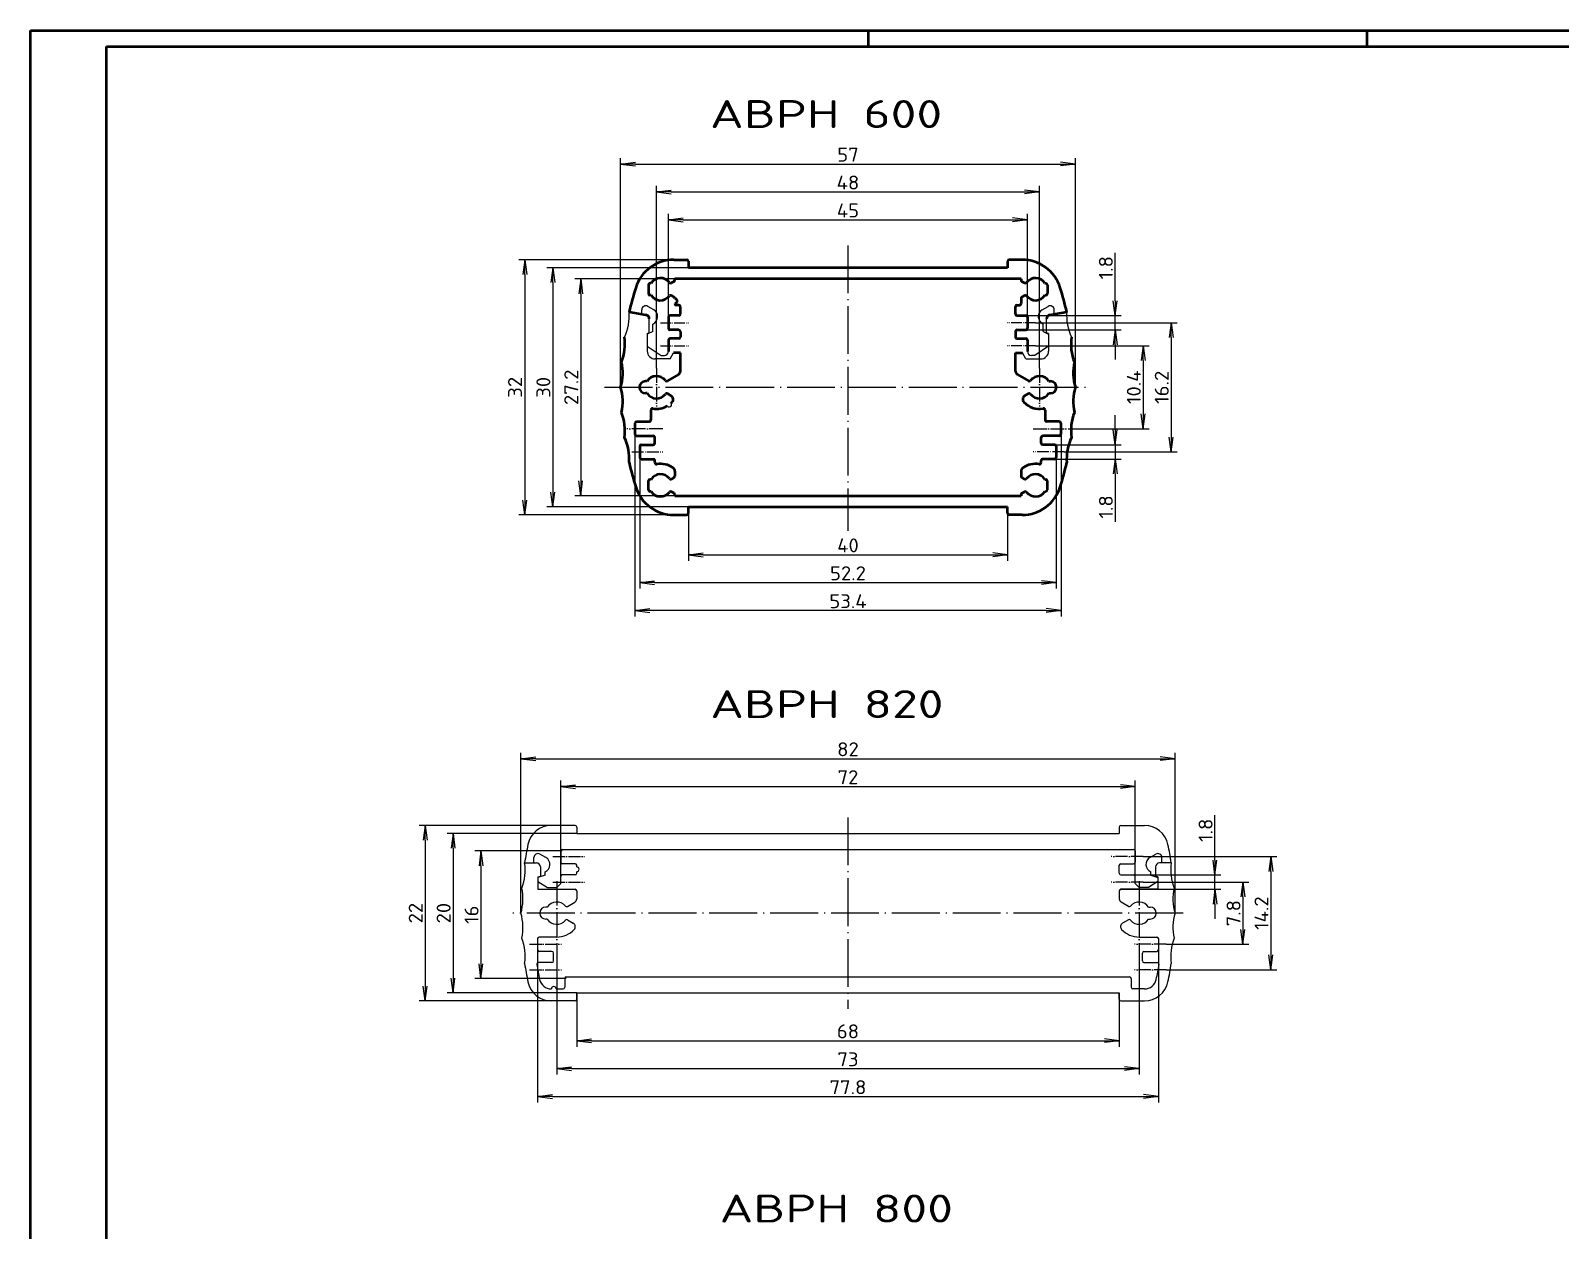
# Model space of a CAD drawing. Extents: x 1 to 840, y 1 to 593.
# Drawn here: x 1 to 384.5, y 292.1 to 593 of the extents above; entities that cross this region are included whole.
import ezdxf
from ezdxf.enums import TextEntityAlignment as Align

# ---------------------------------------------------------------- set-up
doc = ezdxf.new("R2010")
doc.units = 0
doc.header["$LTSCALE"] = 0.5
doc.header["$MEASUREMENT"] = 0
doc.linetypes.add('ACAD_ISO04W100', pattern=[30.5, 24, -3, 0.5, -3])
doc.layers.get('0').update_dxf_attribs({"linetype": 'CONTINUOUS'})
doc.styles.get("Standard").update_dxf_attribs({"font": 'ISOCP.shx', "width": 1.2})
doc.dimstyles.new('PHOENIX', dxfattribs={"dimtxt": 3.5, "dimasz": 3.72, "dimexe": 1.5, "dimexo": 0, "dimgap": 0.7, "dimtad": 1, "dimdsep": 46, "dimtxsty": 'STANDARD', "dimblk1": '_OPEN15', "dimblk2": '_OPEN15', "dimsah": 1, "dimcen": 0, "dimclrd": 1, "dimclre": 1, "dimclrt": 5, "dimadec": 0, "dimazin": 0, "dimtfac": 0.666667, "dimtmove": 0, "dimatfit": 0, "dimldrblk": '_OPEN15', "dimfxl": 1, "dimtolj": 1, "dimarcsym": 0})

# ---------------------------------------------------------------- blocks, each defined once
blk = doc.blocks.new('_OPEN15', base_point=(1, 0))
at = {"color": 0, "linetype": 'ByBlock'}
for p, q in [((1, 0), (0, 0.13)), ((0, 0), (1, 0)), ((1, 0), (0, -0.13))]:
    blk.add_line(p, q, dxfattribs=at)
blk = doc.blocks.new('*D22')
at = {"color": 1, "linetype": 'Continuous', "lineweight": -2}
for p, q in [((123.88, 371.64), (123.88, 411.88)), ((127.6, 410.38), (284.16, 410.38)), ((287.88, 371.64), (287.88, 411.88))]:
    blk.add_line(p, q, dxfattribs=at)
at = {"color": 1, "linetype": 'Continuous', "lineweight": -2, "xscale": 3.72, "yscale": 3.72, "zscale": 3.72, "rotation": 180}
blk.add_blockref('_OPEN15', (123.88, 410.38), dxfattribs=at)
at = {"color": 1, "linetype": 'Continuous', "lineweight": -2, "xscale": 3.72, "yscale": 3.72, "zscale": 3.72}
blk.add_blockref('_OPEN15', (287.88, 410.38), dxfattribs=at)
at = {"color": 5, "linetype": 'Continuous', "insert": (205.88, 412.73), "char_height": 3.5, "attachment_point": 5}
blk.add_mtext('\\A1;82', dxfattribs=at)
blk = doc.blocks.new('*D23')
at = {"color": 1, "linetype": 'Continuous', "lineweight": -2}
for p, q in [((137.88, 351.64), (137.88, 338.14)), ((273.88, 351.64), (273.88, 338.14)), ((141.6, 339.64), (270.16, 339.64))]:
    blk.add_line(p, q, dxfattribs=at)
at = {"color": 1, "linetype": 'Continuous', "lineweight": -2, "xscale": 3.72, "yscale": 3.72, "zscale": 3.72, "rotation": 180}
blk.add_blockref('_OPEN15', (137.88, 339.64), dxfattribs=at)
at = {"color": 1, "linetype": 'Continuous', "lineweight": -2, "xscale": 3.72, "yscale": 3.72, "zscale": 3.72}
blk.add_blockref('_OPEN15', (273.88, 339.64), dxfattribs=at)
at = {"color": 5, "linetype": 'Continuous', "insert": (205.88, 341.99), "char_height": 3.5, "attachment_point": 5}
blk.add_mtext('\\A1;68', dxfattribs=at)
blk = doc.blocks.new('*D24')
at = {"color": 1, "linetype": 'Continuous', "lineweight": -2}
for p, q in [((128.08, 363.84), (128.08, 324.14)), ((283.68, 363.84), (283.68, 324.14)), ((131.8, 325.64), (279.96, 325.64))]:
    blk.add_line(p, q, dxfattribs=at)
at = {"color": 1, "linetype": 'Continuous', "lineweight": -2, "xscale": 3.72, "yscale": 3.72, "zscale": 3.72, "rotation": 180}
blk.add_blockref('_OPEN15', (128.08, 325.64), dxfattribs=at)
at = {"color": 1, "linetype": 'Continuous', "lineweight": -2, "xscale": 3.72, "yscale": 3.72, "zscale": 3.72}
blk.add_blockref('_OPEN15', (283.68, 325.64), dxfattribs=at)
at = {"color": 5, "linetype": 'Continuous', "insert": (205.88, 327.99), "char_height": 3.5, "attachment_point": 5}
blk.add_mtext('\\A1;77.8', dxfattribs=at)
blk = doc.blocks.new('*D25')
at = {"color": 1, "linetype": 'Continuous', "lineweight": -2}
for p, q in [((132.88, 363.64), (132.88, 331.14)), ((278.88, 363.64), (278.88, 331.14)), ((136.6, 332.64), (275.16, 332.64))]:
    blk.add_line(p, q, dxfattribs=at)
at = {"color": 1, "linetype": 'Continuous', "lineweight": -2, "xscale": 3.72, "yscale": 3.72, "zscale": 3.72, "rotation": 180}
blk.add_blockref('_OPEN15', (132.88, 332.64), dxfattribs=at)
at = {"color": 1, "linetype": 'Continuous', "lineweight": -2, "xscale": 3.72, "yscale": 3.72, "zscale": 3.72}
blk.add_blockref('_OPEN15', (278.88, 332.64), dxfattribs=at)
at = {"color": 5, "linetype": 'Continuous', "insert": (205.88, 334.99), "char_height": 3.5, "attachment_point": 5}
blk.add_mtext('\\A1;73', dxfattribs=at)
blk = doc.blocks.new('*D26')
at = {"color": 1, "linetype": 'Continuous', "lineweight": -2}
for p, q in [((131.54, 393.64), (98.38, 393.64)), ((99.88, 389.92), (99.88, 353.36)), ((131.54, 349.64), (98.38, 349.64))]:
    blk.add_line(p, q, dxfattribs=at)
at = {"color": 1, "linetype": 'Continuous', "lineweight": -2, "xscale": 3.72, "yscale": 3.72, "zscale": 3.72}
for p, rotation in [((99.88, 393.64), 90), ((99.88, 349.64), 270)]:
    blk.add_blockref('_OPEN15', p, dxfattribs=dict(at, rotation=rotation))
at = {"color": 5, "linetype": 'Continuous', "insert": (97.53, 371.64), "char_height": 3.5, "attachment_point": 5, "rotation": 90}
blk.add_mtext('\\A1;22', dxfattribs=at)
blk = doc.blocks.new('*D27')
at = {"color": 1, "linetype": 'Continuous', "lineweight": -2}
for p, q in [((134.28, 387.24), (112.38, 387.24)), ((113.88, 383.52), (113.88, 358.96)), ((135.28, 355.24), (112.38, 355.24))]:
    blk.add_line(p, q, dxfattribs=at)
at = {"color": 1, "linetype": 'Continuous', "lineweight": -2, "xscale": 3.72, "yscale": 3.72, "zscale": 3.72}
for p, rotation in [((113.88, 387.24), 90), ((113.88, 355.24), 270)]:
    blk.add_blockref('_OPEN15', p, dxfattribs=dict(at, rotation=rotation))
at = {"color": 5, "linetype": 'Continuous', "insert": (111.53, 371.24), "char_height": 3.5, "attachment_point": 5, "rotation": 90}
blk.add_mtext('\\A1;16', dxfattribs=at)
blk = doc.blocks.new('*D28')
at = {"color": 1, "linetype": 'Continuous', "lineweight": -2}
for p, q in [((137.88, 391.64), (105.38, 391.64)), ((106.88, 387.92), (106.88, 355.36)), ((137.88, 351.64), (105.38, 351.64))]:
    blk.add_line(p, q, dxfattribs=at)
at = {"color": 1, "linetype": 'Continuous', "lineweight": -2, "xscale": 3.72, "yscale": 3.72, "zscale": 3.72}
for p, rotation in [((106.88, 391.64), 90), ((106.88, 351.64), 270)]:
    blk.add_blockref('_OPEN15', p, dxfattribs=dict(at, rotation=rotation))
at = {"color": 5, "linetype": 'Continuous', "insert": (104.53, 371.64), "char_height": 3.5, "attachment_point": 5, "rotation": 90}
blk.add_mtext('\\A1;20', dxfattribs=at)
blk = doc.blocks.new('*D29')
at = {"color": 1, "linetype": 'Continuous', "lineweight": -2}
for p, q in [((279.88, 385.84), (313.38, 385.84)), ((311.88, 382.12), (311.88, 361.16)), ((285.68, 357.44), (313.38, 357.44))]:
    blk.add_line(p, q, dxfattribs=at)
at = {"color": 1, "linetype": 'Continuous', "lineweight": -2, "xscale": 3.72, "yscale": 3.72, "zscale": 3.72}
for p, rotation in [((311.88, 385.84), 90), ((311.88, 357.44), 270)]:
    blk.add_blockref('_OPEN15', p, dxfattribs=dict(at, rotation=rotation))
at = {"color": 5, "linetype": 'Continuous', "insert": (309.53, 371.64), "char_height": 3.5, "attachment_point": 5, "rotation": 90}
blk.add_mtext('\\A1;14.2', dxfattribs=at)
blk = doc.blocks.new('*D30')
at = {"color": 1, "linetype": 'Continuous', "lineweight": -2}
for p, q in [((279.88, 379.44), (306.38, 379.44)), ((304.88, 375.72), (304.88, 367.56)), ((285.68, 363.84), (306.38, 363.84))]:
    blk.add_line(p, q, dxfattribs=at)
at = {"color": 1, "linetype": 'Continuous', "lineweight": -2, "xscale": 3.72, "yscale": 3.72, "zscale": 3.72}
for p, rotation in [((304.88, 379.44), 90), ((304.88, 363.84), 270)]:
    blk.add_blockref('_OPEN15', p, dxfattribs=dict(at, rotation=rotation))
at = {"color": 5, "linetype": 'Continuous', "insert": (302.53, 371.64), "char_height": 3.5, "attachment_point": 5, "rotation": 90}
blk.add_mtext('\\A1;7.8', dxfattribs=at)
blk = doc.blocks.new('*D31')
at = {"color": 1, "linetype": 'Continuous', "lineweight": -2}
for p, q in [((133.88, 380.84), (133.88, 404.88)), ((137.6, 403.38), (274.16, 403.38)), ((277.88, 379.94), (277.88, 404.88))]:
    blk.add_line(p, q, dxfattribs=at)
at = {"color": 1, "linetype": 'Continuous', "lineweight": -2, "xscale": 3.72, "yscale": 3.72, "zscale": 3.72, "rotation": 180}
blk.add_blockref('_OPEN15', (133.88, 403.38), dxfattribs=at)
at = {"color": 1, "linetype": 'Continuous', "lineweight": -2, "xscale": 3.72, "yscale": 3.72, "zscale": 3.72}
blk.add_blockref('_OPEN15', (277.88, 403.38), dxfattribs=at)
at = {"color": 5, "linetype": 'Continuous', "insert": (205.88, 405.73), "char_height": 3.5, "attachment_point": 5}
blk.add_mtext('\\A1;72', dxfattribs=at)
blk = doc.blocks.new('*D32')
at = {"color": 1, "linetype": 'Continuous', "lineweight": -2}
for p, q in [((297.88, 384.96), (297.88, 396.18)), ((275.88, 381.24), (299.38, 381.24)), ((297.88, 377.64), (297.88, 381.24)), ((274.28, 377.64), (299.38, 377.64)), ((297.88, 373.92), (297.88, 370.2))]:
    blk.add_line(p, q, dxfattribs=at)
at = {"color": 1, "linetype": 'Continuous', "lineweight": -2, "xscale": 3.72, "yscale": 3.72, "zscale": 3.72}
for p, rotation in [((297.88, 381.24), 270), ((297.88, 377.64), 90)]:
    blk.add_blockref('_OPEN15', p, dxfattribs=dict(at, rotation=rotation))
at = {"color": 5, "linetype": 'Continuous', "insert": (295.53, 392.43), "char_height": 3.5, "attachment_point": 5, "rotation": 90}
blk.add_mtext('\\A1;1.8', dxfattribs=at)
blk = doc.blocks.new('*D74')
at = {"color": 1, "linetype": 'Continuous', "lineweight": -2}
for p, q in [((148.88, 503.53), (148.88, 561.03)), ((262.88, 503.53), (262.88, 561.03)), ((152.6, 559.53), (259.16, 559.53))]:
    blk.add_line(p, q, dxfattribs=at)
at = {"color": 1, "linetype": 'Continuous', "lineweight": -2, "xscale": 3.72, "yscale": 3.72, "zscale": 3.72, "rotation": 180}
blk.add_blockref('_OPEN15', (148.88, 559.53), dxfattribs=at)
at = {"color": 1, "linetype": 'Continuous', "lineweight": -2, "xscale": 3.72, "yscale": 3.72, "zscale": 3.72}
blk.add_blockref('_OPEN15', (262.88, 559.53), dxfattribs=at)
at = {"color": 5, "linetype": 'Continuous', "lineweight": 35, "insert": (205.88, 561.88), "char_height": 3.5, "attachment_point": 5}
blk.add_mtext('\\A1;57', dxfattribs=at)
blk = doc.blocks.new('*D75')
at = {"color": 1, "linetype": 'Continuous', "lineweight": -2}
for p, q in [((160.88, 521.13), (160.88, 547.03)), ((164.6, 545.53), (247.16, 545.53)), ((250.88, 521.13), (250.88, 547.03))]:
    blk.add_line(p, q, dxfattribs=at)
at = {"color": 1, "linetype": 'Continuous', "lineweight": -2, "xscale": 3.72, "yscale": 3.72, "zscale": 3.72, "rotation": 180}
blk.add_blockref('_OPEN15', (160.88, 545.53), dxfattribs=at)
at = {"color": 1, "linetype": 'Continuous', "lineweight": -2, "xscale": 3.72, "yscale": 3.72, "zscale": 3.72}
blk.add_blockref('_OPEN15', (250.88, 545.53), dxfattribs=at)
at = {"color": 5, "linetype": 'Continuous', "lineweight": 35, "insert": (205.88, 547.88), "char_height": 3.5, "attachment_point": 5}
blk.add_mtext('\\A1;45', dxfattribs=at)
blk = doc.blocks.new('*D76')
at = {"color": 1, "linetype": 'Continuous', "lineweight": -2}
for p, q in [((157.88, 508.33), (157.88, 554.03)), ((161.6, 552.53), (250.16, 552.53)), ((253.88, 508.33), (253.88, 554.03))]:
    blk.add_line(p, q, dxfattribs=at)
at = {"color": 1, "linetype": 'Continuous', "lineweight": -2, "xscale": 3.72, "yscale": 3.72, "zscale": 3.72, "rotation": 180}
blk.add_blockref('_OPEN15', (157.88, 552.53), dxfattribs=at)
at = {"color": 1, "linetype": 'Continuous', "lineweight": -2, "xscale": 3.72, "yscale": 3.72, "zscale": 3.72}
blk.add_blockref('_OPEN15', (253.88, 552.53), dxfattribs=at)
at = {"color": 5, "linetype": 'Continuous', "lineweight": 35, "insert": (205.88, 554.88), "char_height": 3.5, "attachment_point": 5}
blk.add_mtext('\\A1;48', dxfattribs=at)
blk = doc.blocks.new('*D77')
at = {"color": 1, "linetype": 'Continuous', "lineweight": -2}
for p, q in [((252.88, 519.73), (288.38, 519.73)), ((286.88, 516.01), (286.88, 491.05)), ((260.08, 487.33), (288.38, 487.33))]:
    blk.add_line(p, q, dxfattribs=at)
at = {"color": 1, "linetype": 'Continuous', "lineweight": -2, "xscale": 3.72, "yscale": 3.72, "zscale": 3.72}
for p, rotation in [((286.88, 519.73), 90), ((286.88, 487.33), 270)]:
    blk.add_blockref('_OPEN15', p, dxfattribs=dict(at, rotation=rotation))
at = {"color": 5, "linetype": 'Continuous', "lineweight": 35, "insert": (284.53, 503.53), "char_height": 3.5, "attachment_point": 5, "rotation": 90}
blk.add_mtext('\\A1;16.2', dxfattribs=at)
blk = doc.blocks.new('*D78')
at = {"color": 1, "linetype": 'Continuous', "lineweight": -2}
for p, q in [((252.88, 513.93), (281.38, 513.93)), ((279.88, 510.21), (279.88, 496.85)), ((261.28, 493.13), (281.38, 493.13))]:
    blk.add_line(p, q, dxfattribs=at)
at = {"color": 1, "linetype": 'Continuous', "lineweight": -2, "xscale": 3.72, "yscale": 3.72, "zscale": 3.72}
for p, rotation in [((279.88, 513.93), 90), ((279.88, 493.13), 270)]:
    blk.add_blockref('_OPEN15', p, dxfattribs=dict(at, rotation=rotation))
at = {"color": 5, "linetype": 'Continuous', "lineweight": 35, "insert": (277.53, 503.53), "char_height": 3.5, "attachment_point": 5, "rotation": 90}
blk.add_mtext('\\A1;10.4', dxfattribs=at)
blk = doc.blocks.new('*D79')
at = {"color": 1, "linetype": 'Continuous', "lineweight": -2}
for p, q in [((272.88, 525.25), (272.88, 537.28)), ((250.48, 521.53), (274.38, 521.53)), ((272.88, 517.93), (272.88, 521.53)), ((250.48, 517.93), (274.38, 517.93)), ((272.88, 514.21), (272.88, 510.49))]:
    blk.add_line(p, q, dxfattribs=at)
at = {"color": 1, "linetype": 'Continuous', "lineweight": -2, "xscale": 3.72, "yscale": 3.72, "zscale": 3.72}
for p, rotation in [((272.88, 521.53), 270), ((272.88, 517.93), 90)]:
    blk.add_blockref('_OPEN15', p, dxfattribs=dict(at, rotation=rotation))
at = {"color": 5, "linetype": 'Continuous', "lineweight": 35, "insert": (270.53, 533.53), "char_height": 3.5, "attachment_point": 5, "rotation": 90}
blk.add_mtext('\\A1;1.8', dxfattribs=at)
blk = doc.blocks.new('*D80')
at = {"color": 1, "linetype": 'Continuous', "lineweight": -2}
for p, q in [((272.88, 492.85), (272.88, 496.57)), ((257.68, 489.13), (274.38, 489.13)), ((272.88, 489.13), (272.88, 485.53)), ((257.68, 485.53), (274.38, 485.53)), ((272.88, 481.81), (272.88, 469.78))]:
    blk.add_line(p, q, dxfattribs=at)
at = {"color": 1, "linetype": 'Continuous', "lineweight": -2, "xscale": 3.72, "yscale": 3.72, "zscale": 3.72}
for p, rotation in [((272.88, 489.13), 270), ((272.88, 485.53), 90)]:
    blk.add_blockref('_OPEN15', p, dxfattribs=dict(at, rotation=rotation))
at = {"color": 5, "linetype": 'Continuous', "lineweight": 35, "insert": (270.53, 473.53), "char_height": 3.5, "attachment_point": 5, "rotation": 90}
blk.add_mtext('\\A1;1.8', dxfattribs=at)
blk = doc.blocks.new('*D81')
at = {"color": 1, "linetype": 'Continuous', "lineweight": -2}
for p, q in [((163.85, 535.53), (123.38, 535.53)), ((124.88, 531.81), (124.88, 475.25)), ((162.22, 471.53), (123.38, 471.53))]:
    blk.add_line(p, q, dxfattribs=at)
at = {"color": 1, "linetype": 'Continuous', "lineweight": -2, "xscale": 3.72, "yscale": 3.72, "zscale": 3.72}
for p, rotation in [((124.88, 535.53), 90), ((124.88, 471.53), 270)]:
    blk.add_blockref('_OPEN15', p, dxfattribs=dict(at, rotation=rotation))
at = {"color": 5, "linetype": 'Continuous', "lineweight": 35, "insert": (122.43, 503.53), "char_height": 3.5, "attachment_point": 5, "rotation": 90}
blk.add_mtext('\\A1;32', dxfattribs=at)
blk = doc.blocks.new('*D82')
at = {"color": 1, "linetype": 'Continuous', "lineweight": -2}
for p, q in [((165.88, 533.53), (130.38, 533.53)), ((131.88, 529.81), (131.88, 477.25)), ((165.88, 473.53), (130.38, 473.53))]:
    blk.add_line(p, q, dxfattribs=at)
at = {"color": 1, "linetype": 'Continuous', "lineweight": -2, "xscale": 3.72, "yscale": 3.72, "zscale": 3.72}
for p, rotation in [((131.88, 533.53), 90), ((131.88, 473.53), 270)]:
    blk.add_blockref('_OPEN15', p, dxfattribs=dict(at, rotation=rotation))
at = {"color": 5, "linetype": 'Continuous', "lineweight": 35, "insert": (129.53, 503.53), "char_height": 3.5, "attachment_point": 5, "rotation": 90}
blk.add_mtext('\\A1;30', dxfattribs=at)
blk = doc.blocks.new('*D83')
at = {"color": 1, "linetype": 'Continuous', "lineweight": -2}
for p, q in [((163.38, 530.73), (137.38, 530.73)), ((138.88, 527.01), (138.88, 480.05)), ((162.52, 476.33), (137.38, 476.33))]:
    blk.add_line(p, q, dxfattribs=at)
at = {"color": 1, "linetype": 'Continuous', "lineweight": -2, "xscale": 3.72, "yscale": 3.72, "zscale": 3.72}
for p, rotation in [((138.88, 530.73), 90), ((138.88, 476.33), 270)]:
    blk.add_blockref('_OPEN15', p, dxfattribs=dict(at, rotation=rotation))
at = {"color": 5, "linetype": 'Continuous', "lineweight": 35, "insert": (136.53, 503.53), "char_height": 3.5, "attachment_point": 5, "rotation": 90}
blk.add_mtext('\\A1;27.2', dxfattribs=at)
blk = doc.blocks.new('*D84')
at = {"color": 1, "linetype": 'Continuous', "lineweight": -2}
for p, q in [((152.48, 491.73), (152.48, 446.03)), ((259.28, 491.73), (259.28, 446.03)), ((255.56, 447.53), (156.2, 447.53))]:
    blk.add_line(p, q, dxfattribs=at)
at = {"color": 1, "linetype": 'Continuous', "lineweight": -2, "xscale": 3.72, "yscale": 3.72, "zscale": 3.72, "rotation": 180}
blk.add_blockref('_OPEN15', (152.48, 447.53), dxfattribs=at)
at = {"color": 1, "linetype": 'Continuous', "lineweight": -2, "xscale": 3.72, "yscale": 3.72, "zscale": 3.72}
blk.add_blockref('_OPEN15', (259.28, 447.53), dxfattribs=at)
at = {"color": 5, "linetype": 'Continuous', "lineweight": 35, "insert": (205.88, 449.88), "char_height": 3.5, "attachment_point": 5}
blk.add_mtext('\\A1;53.4', dxfattribs=at)
blk = doc.blocks.new('*D85')
at = {"color": 1, "linetype": 'Continuous', "lineweight": -2}
for p, q in [((153.68, 485.93), (153.68, 453.03)), ((258.08, 485.93), (258.08, 453.03)), ((157.4, 454.53), (254.36, 454.53))]:
    blk.add_line(p, q, dxfattribs=at)
at = {"color": 1, "linetype": 'Continuous', "lineweight": -2, "xscale": 3.72, "yscale": 3.72, "zscale": 3.72, "rotation": 180}
blk.add_blockref('_OPEN15', (153.68, 454.53), dxfattribs=at)
at = {"color": 1, "linetype": 'Continuous', "lineweight": -2, "xscale": 3.72, "yscale": 3.72, "zscale": 3.72}
blk.add_blockref('_OPEN15', (258.08, 454.53), dxfattribs=at)
at = {"color": 5, "linetype": 'Continuous', "lineweight": 35, "insert": (205.88, 456.88), "char_height": 3.5, "attachment_point": 5}
blk.add_mtext('\\A1;52.2', dxfattribs=at)
blk = doc.blocks.new('*D86')
at = {"color": 1, "linetype": 'Continuous', "lineweight": -2}
for p, q in [((165.88, 471.93), (165.88, 460.03)), ((245.88, 472.73), (245.88, 460.03)), ((169.6, 461.53), (242.16, 461.53))]:
    blk.add_line(p, q, dxfattribs=at)
at = {"color": 1, "linetype": 'Continuous', "lineweight": -2, "xscale": 3.72, "yscale": 3.72, "zscale": 3.72, "rotation": 180}
blk.add_blockref('_OPEN15', (165.88, 461.53), dxfattribs=at)
at = {"color": 1, "linetype": 'Continuous', "lineweight": -2, "xscale": 3.72, "yscale": 3.72, "zscale": 3.72}
blk.add_blockref('_OPEN15', (245.88, 461.53), dxfattribs=at)
at = {"color": 5, "linetype": 'Continuous', "lineweight": 35, "insert": (205.88, 463.88), "char_height": 3.5, "attachment_point": 5}
blk.add_mtext('\\A1;40', dxfattribs=at)

msp = doc.modelspace()

# ---------------------------------------------------------------- linework, layer by layer
at = {"color": 1, "linetype": 'Continuous', "lineweight": 50}
for p, q in [((1, 1), (1, 593)), ((1, 593), (840, 593)), ((211, 589), (211, 593)), ((336, 589), (336, 593))]:
    msp.add_line(p, q, dxfattribs=at)
at = {"color": 3, "linetype": 'Continuous', "lineweight": 50}
for p, q in [((20, 5), (20, 589)), ((20, 589), (836, 589))]:
    msp.add_line(p, q, dxfattribs=at)
at = {"color": 1, "linetype": 'ACAD_ISO04W100', "lineweight": 25}
for p, q in [((205.8788, 539.1326), (205.8788, 467.5326)), ((144.8788, 503.5326), (266.8788, 503.5326))]:
    msp.add_line(p, q, dxfattribs=at)
at = {"color": 7, "linetype": 'Continuous', "lineweight": 50}
for p, q in [((162.2247, 535.5326), (165.4788, 535.5326)), ((165.8788, 535.1326), (165.8788, 533.5326)), ((245.8788, 533.5326), (165.8788, 533.5326)), ((245.8788, 535.1326), (245.8788, 533.5326)), ((249.5329, 535.5326), (246.2788, 535.5326)), ((155.8788, 529.2326), (155.8788, 527.0326)), ((156.5145, 529.6326), (156.2788, 529.6326)), ((162.2788, 530.0956), (161.6283, 529.72)), ((249.2788, 530.7326), (162.4788, 530.7326)), ((162.4788, 530.7326), (162.4788, 530.442)), ((249.2788, 530.7326), (249.2788, 530.442)), ((249.4788, 530.0956), (250.1292, 529.72)), ((255.2431, 529.6326), (255.4788, 529.6326)), ((255.8788, 529.2326), (255.8788, 527.0326)), ((156.5145, 526.6326), (156.2788, 526.6326)), ((162.2788, 526.1696), (161.6283, 526.5451)), ((162.4788, 525.8232), (162.4788, 525.7779)), ((249.2788, 525.8232), (249.2788, 524.5326)), ((249.4788, 526.1696), (250.1292, 526.5451)), ((255.2431, 526.6326), (255.4788, 526.6326)), ((151.0326, 522.4326), (155.2524, 521.6885)), ((163.4788, 521.5326), (161.2788, 521.5326)), ((162.4788, 524.5779), (162.4788, 524.5326)), ((163.4788, 524.1326), (162.8788, 524.1326)), ((163.8788, 521.9326), (163.8788, 523.7326)), ((247.8788, 521.9326), (247.8788, 523.7326)), ((248.2788, 524.1326), (248.8788, 524.1326)), ((248.2788, 521.5326), (250.4788, 521.5326)), ((256.5051, 521.6885), (260.7249, 522.4326)), ((160.8788, 521.1326), (160.8788, 518.3326)), ((163.4788, 517.9326), (161.2788, 517.9326)), ((248.2788, 517.9326), (250.4788, 517.9326)), ((250.8788, 521.1326), (250.8788, 518.3326)), ((160.8788, 515.3326), (160.8788, 512.5326)), ((163.4788, 515.7326), (161.2788, 515.7326)), ((163.8788, 517.5326), (163.8788, 516.1326)), ((247.8788, 517.5326), (247.8788, 516.1326)), ((248.2788, 515.7326), (250.4788, 515.7326)), ((250.8788, 515.3326), (250.8788, 512.5326)), ((163.8788, 512.1326), (162.1448, 512.1326)), ((163.8788, 507.574), (163.8788, 512.1326)), ((247.8788, 512.1326), (249.6128, 512.1326)), ((247.8788, 507.574), (247.8788, 512.1326)), ((163.3788, 506.708), (160.6283, 505.12)), ((248.3788, 506.708), (251.1292, 505.12)), ((155.5145, 505.0326), (155.1145, 505.0326)), ((256.2431, 505.0326), (256.6431, 505.0326)), ((155.5145, 502.0326), (155.1145, 502.0326)), ((161.5896, 501.3902), (160.6283, 501.9451)), ((250.168, 501.3902), (251.1292, 501.9451)), ((256.2431, 502.0326), (256.6431, 502.0326)), ((152.8788, 494.9326), (156.0788, 494.9326)), ((156.4788, 497.8194), (156.4788, 495.3326)), ((255.2788, 497.8194), (255.2788, 495.3326)), ((258.8788, 494.9326), (255.6788, 494.9326)), ((152.4788, 494.5326), (152.4788, 491.7326)), ((152.8788, 491.3326), (157.0788, 491.3326)), ((157.4788, 489.5326), (157.4788, 490.9326)), ((254.2788, 489.5326), (254.2788, 490.9326)), ((258.8788, 491.3326), (254.6788, 491.3326)), ((259.2788, 494.5326), (259.2788, 491.7326)), ((153.6788, 488.7326), (153.6788, 485.9326)), ((154.0788, 489.1326), (157.0788, 489.1326)), ((257.6788, 489.1326), (254.6788, 489.1326)), ((258.0788, 488.7326), (258.0788, 485.9326)), ((154.0788, 485.5326), (157.0788, 485.5326)), ((157.4788, 484.6457), (157.4788, 485.1326)), ((254.2788, 484.6457), (254.2788, 485.1326)), ((257.6788, 485.5326), (254.6788, 485.5326)), ((155.8788, 477.8326), (155.8788, 480.0326)), ((156.5145, 480.4326), (156.2788, 480.4326)), ((161.6283, 480.52), (162.2788, 480.8956)), ((162.4788, 482.4822), (162.4788, 481.242)), ((249.2788, 482.4822), (249.2788, 481.242)), ((250.1292, 480.52), (249.4788, 480.8956)), ((255.2431, 480.4326), (255.4788, 480.4326)), ((255.8788, 477.8326), (255.8788, 480.0326)), ((156.5145, 477.4326), (156.2788, 477.4326)), ((162.2788, 476.9696), (161.6283, 477.3451)), ((162.4788, 476.6232), (162.4788, 476.3326)), ((162.5241, 476.3326), (249.2788, 476.3326)), ((249.2788, 476.6232), (249.2788, 476.3326)), ((249.4788, 476.9696), (250.1292, 477.3451)), ((255.2431, 477.4326), (255.4788, 477.4326)), ((165.8788, 473.5326), (245.8788, 473.5326)), ((165.8788, 471.9326), (165.8788, 473.5326)), ((245.8788, 471.9326), (245.8788, 473.5326)), ((162.2247, 471.5326), (165.4788, 471.5326)), ((249.5329, 471.5326), (246.2788, 471.5326))]:
    msp.add_line(p, q, dxfattribs=at)
at = {"color": 7, "linetype": 'Continuous'}
for p, q in [((154.1788, 521.8778), (154.1788, 522.9646)), ((157.1788, 522.9646), (155.6788, 523.8307)), ((254.5788, 522.9646), (256.0788, 523.8307)), ((257.5788, 521.8778), (257.5788, 522.9646)), ((156.0788, 517.1666), (156.0788, 520.7037)), ((156.9788, 517.4854), (156.9788, 519.3996)), ((254.7788, 517.4854), (254.7788, 519.3996)), ((255.6788, 517.1666), (255.6788, 520.7037)), ((156.9788, 517.4854), (155.5788, 516.8326)), ((155.5788, 517.0326), (156.0788, 517.1666)), ((155.5788, 517.0326), (155.5788, 512.6326)), ((254.7788, 517.4854), (256.1788, 516.8326)), ((256.1788, 517.0326), (255.6788, 517.1666)), ((256.1788, 517.0326), (256.1788, 512.6326)), ((155.5788, 513.8076), (159.0788, 511.5326)), ((161.2788, 510.6326), (157.5788, 510.6326)), ((159.0788, 511.5326), (159.8788, 511.5326)), ((161.2788, 510.6326), (162.1448, 512.1326)), ((250.4788, 510.6326), (249.6128, 512.1326)), ((250.4788, 510.6326), (254.0788, 510.6326)), ((252.6788, 511.5326), (251.8788, 511.5326)), ((256.1788, 513.8076), (252.6788, 511.5326)), ((137.4788, 393.6394), (131.5374, 393.6394)), ((137.8788, 393.2394), (137.8788, 391.6394)), ((137.8788, 391.6394), (273.8788, 391.6394)), ((273.8788, 393.2394), (273.8788, 391.6394)), ((274.2788, 393.6394), (280.2201, 393.6394)), ((134.2788, 387.6394), (277.4788, 387.6394)), ((124.8292, 384.2394), (127.7788, 384.2394)), ((124.8292, 384.2394), (127.1788, 384.2394)), ((127.1788, 384.2394), (127.1788, 385.5715)), ((130.1788, 385.5715), (128.6788, 386.4375)), ((133.8788, 387.2394), (133.8788, 384.4394)), ((137.4788, 384.0394), (134.2788, 384.0394)), ((137.8788, 383.2394), (137.8788, 383.6394)), ((273.8788, 381.6394), (273.8788, 383.6394)), ((274.2788, 384.0394), (277.4788, 384.0394)), ((277.8788, 387.2394), (277.8788, 384.4394)), ((281.5788, 385.5715), (283.0788, 386.4375)), ((286.9284, 384.2394), (283.9788, 384.2394)), ((284.5788, 384.2394), (284.5788, 385.5715)), ((286.9284, 384.2394), (284.5788, 384.2394)), ((129.9788, 381.1946), (128.1788, 380.5394)), ((128.1788, 380.7394), (128.7788, 380.9002)), ((128.1788, 380.7394), (128.1788, 377.6394)), ((128.1788, 380.5394), (128.1788, 379.5394)), ((128.7788, 383.2394), (128.7788, 380.9002)), ((129.9788, 381.1946), (129.9788, 382.0064)), ((133.8788, 379.0394), (133.8788, 380.8394)), ((137.4788, 381.2394), (134.2788, 381.2394)), ((137.8788, 381.6394), (137.8788, 382.0394)), ((274.2788, 381.2394), (277.4788, 381.2394)), ((277.8788, 379.0394), (277.8788, 380.8394)), ((281.7788, 381.1946), (281.7788, 382.0064)), ((281.7788, 381.1946), (283.5788, 380.5394)), ((282.9788, 383.2394), (282.9788, 380.9002)), ((283.5788, 380.7394), (282.9788, 380.9002)), ((283.5788, 380.7394), (283.5788, 377.6394)), ((283.5788, 380.5394), (283.5788, 379.5394)), ((128.1788, 379.5394), (130.5788, 378.0394)), ((128.1788, 377.6394), (137.4788, 377.6394)), ((130.5788, 378.0394), (132.8788, 378.0394)), ((133.8788, 379.0394), (132.8788, 378.0394)), ((137.8788, 377.2394), (137.8788, 375.2385)), ((273.8788, 377.2394), (273.8788, 375.2385)), ((283.5788, 377.6394), (274.2788, 377.6394)), ((277.8788, 379.0394), (278.8788, 378.0394)), ((281.1788, 378.0394), (278.8788, 378.0394)), ((283.5788, 379.5394), (281.1788, 378.0394)), ((130.5145, 373.1394), (130.1145, 373.1394)), ((135.5552, 373.3196), (137.3788, 374.3724)), ((276.2023, 373.3196), (274.3788, 374.3724)), ((281.2431, 373.1394), (281.6431, 373.1394)), ((130.5145, 370.1394), (130.1145, 370.1394)), ((135.5552, 369.9592), (137.0411, 369.1014)), ((276.2023, 369.9592), (274.7165, 369.1014)), ((281.2431, 370.1394), (281.6431, 370.1394)), ((128.0788, 365.2394), (128.0788, 362.4394)), ((132.8788, 365.6394), (128.4788, 365.6394)), ((278.8788, 365.6394), (283.2788, 365.6394)), ((283.6788, 365.2394), (283.6788, 362.4394)), ((131.6788, 362.0394), (128.4788, 362.0394)), ((132.0788, 359.6394), (132.0788, 361.6394)), ((279.6788, 359.6394), (279.6788, 361.6394)), ((280.0788, 362.0394), (283.2788, 362.0394)), ((131.6788, 359.2394), (128.3016, 359.2394)), ((280.0788, 359.2394), (283.4559, 359.2394)), ((134.8788, 355.2394), (134.8788, 353.0394)), ((135.2788, 355.6394), (276.4788, 355.6394)), ((276.8788, 355.2394), (276.8788, 353.0394)), ((137.4788, 349.6394), (131.5374, 349.6394)), ((132.7374, 352.6394), (134.4788, 352.6394)), ((137.8788, 351.6394), (273.8788, 351.6394)), ((137.8788, 350.0394), (137.8788, 351.6394)), ((273.8788, 350.0394), (273.8788, 351.6394)), ((274.2788, 349.6394), (280.2201, 349.6394)), ((280.2201, 352.6394), (277.2788, 352.6394))]:
    msp.add_line(p, q, dxfattribs=at)
at = {"color": 1, "linetype": 'ACAD_ISO04W100', "lineweight": 25, "ltscale": 0.222222}
for p, q in [((158.8788, 519.7326), (165.8788, 519.7326)), ((252.8788, 519.7326), (245.8788, 519.7326)), ((158.8788, 513.9326), (165.8788, 513.9326)), ((252.8788, 513.9326), (245.8788, 513.9326))]:
    msp.add_line(p, q, dxfattribs=at)
at = {"color": 1, "linetype": 'ACAD_ISO04W100', "lineweight": 25, "ltscale": 0.304762}
for p, q in [((157.8788, 508.3326), (157.8788, 498.7326)), ((253.8788, 508.3326), (253.8788, 498.7326))]:
    msp.add_line(p, q, dxfattribs=at)
at = {"color": 1, "linetype": 'ACAD_ISO04W100', "lineweight": 25, "ltscale": 0.285714}
for p, q in [((159.4788, 493.1326), (150.4788, 493.1326)), ((252.2788, 493.1326), (261.2788, 493.1326))]:
    msp.add_line(p, q, dxfattribs=at)
at = {"color": 1, "linetype": 'ACAD_ISO04W100', "lineweight": 25, "ltscale": 0.247619}
for p, q in [((151.6788, 487.3326), (159.4788, 487.3326)), ((260.0788, 487.3326), (252.2788, 487.3326))]:
    msp.add_line(p, q, dxfattribs=at)
at = {"color": 1, "linetype": 'ACAD_ISO04W100'}
for p, q in [((205.8788, 395.6394), (205.8788, 347.6394)), ((289.8788, 371.6394), (121.8788, 371.6394))]:
    msp.add_line(p, q, dxfattribs=at)
at = {"color": 1, "linetype": 'ACAD_ISO04W100', "ltscale": 0.253968}
for p, q in [((131.8788, 385.8394), (139.8788, 385.8394)), ((279.8788, 385.8394), (271.8788, 385.8394)), ((131.8788, 379.4394), (139.8788, 379.4394)), ((279.8788, 379.4394), (271.8788, 379.4394)), ((126.0788, 363.8394), (134.0788, 363.8394)), ((285.6788, 363.8394), (277.6788, 363.8394)), ((126.0788, 357.4394), (134.0788, 357.4394)), ((285.6788, 357.4394), (277.6788, 357.4394))]:
    msp.add_line(p, q, dxfattribs=at)
at = {"color": 1, "linetype": 'ACAD_ISO04W100', "ltscale": 0.507937}
for p, q in [((132.8788, 379.6394), (132.8788, 363.6394)), ((278.8788, 379.6394), (278.8788, 363.6394))]:
    msp.add_line(p, q, dxfattribs=at)
at = {"color": 7, "linetype": 'Continuous', "lineweight": 50}
for centre, radius, start, end in [((162.2247, 525.5326), 10, 90, 162.704655), ((165.4788, 535.1326), 0.4, 360, 90), ((246.2788, 535.1326), 0.4, 90, 180), ((249.5329, 525.5326), 10, 17.295345, 90), ((156.2788, 529.2326), 0.4, 90, 180), ((158.8788, 528.1326), 2.8, 37.180756, 147.607635), ((161.4283, 530.0665), 0.4, 217.180756, 300), ((162.0788, 530.442), 0.4, 300, 0), ((249.6788, 530.442), 0.4, 180, 240), ((250.3292, 530.0665), 0.4, 240, 322.819244), ((252.8788, 528.1326), 2.8, 32.392365, 142.819244), ((255.4788, 529.2326), 0.4, 0, 90), ((232.8788, 503.5326), 84, 162.704655, 166.997122), ((156.2788, 527.0326), 0.4, 180, 270), ((158.8788, 528.1326), 2.8, 212.392365, 322.819244), ((161.4283, 526.1987), 0.4, 60, 142.819244), ((162.0788, 525.8232), 0.4, 0, 60), ((162.4788, 525.1779), 0.6, 270, 90), ((249.6788, 525.8232), 0.4, 120, 180), ((250.3292, 526.1987), 0.4, 37.180756, 120), ((252.8788, 528.1326), 2.8, 217.180756, 327.607635), ((255.4788, 527.0326), 0.4, 270, 0), ((178.8788, 503.5326), 84, 13.002878, 17.295345), ((155.0788, 520.7037), 1, 0, 80), ((161.2788, 521.1326), 0.4, 90, 180), ((162.8788, 524.5326), 0.4, 180, 270), ((163.4788, 523.7326), 0.4, 360, 90), ((163.4788, 521.9326), 0.4, 270, 360), ((248.2788, 523.7326), 0.4, 90, 180), ((248.2788, 521.9326), 0.4, 180, 270), ((248.8788, 524.5326), 0.4, 270, 0), ((250.4788, 521.1326), 0.4, 0, 90), ((256.6788, 520.7037), 1, 100, 180), ((161.2788, 518.3326), 0.4, 180, 270), ((163.4788, 517.5326), 0.4, 0, 90), ((248.2788, 517.5326), 0.4, 90, 180), ((250.4788, 518.3326), 0.4, 270, 0), ((137.9722, 514.2856), 12, 338.217722, 8.854129), ((161.2788, 515.3326), 0.4, 90, 180), ((163.4788, 516.1326), 0.4, 270, 0), ((248.2788, 516.1326), 0.4, 180, 270), ((250.4788, 515.3326), 0.4, 0, 90), ((273.7854, 514.2856), 12, 171.145871, 201.782278), ((137.4266, 507.1171), 12, 342.619947, 13.078831), ((157.8788, 503.5326), 2.8, 37.180756, 147.607635), ((162.8788, 507.574), 1, 300, 0), ((248.8788, 507.574), 1, 180, 240), ((253.8788, 503.5326), 2.8, 32.392365, 142.819244), ((274.3309, 507.1171), 12, 166.921169, 197.380053), ((137.4266, 499.9481), 12, 346.921169, 17.380053), ((155.1145, 503.5326), 1.5, 90, 270), ((160.4283, 505.4665), 0.4, 217.180756, 300), ((251.3292, 505.4665), 0.4, 240, 322.819244), ((256.6431, 503.5326), 1.5, 270, 90), ((274.3309, 499.9481), 12, 162.619947, 193.078831), ((157.8788, 503.5326), 2.8, 212.392365, 322.819244), ((157.8788, 503.5326), 5.4, 260.071808, 300.054005), ((160.4283, 501.5987), 0.4, 60, 142.819244), ((157.8788, 503.5326), 5.4, 312.792959, 316.863441), ((161.0896, 500.5241), 1, 316.863441, 60), ((250.668, 500.5241), 1, 120, 223.136559), ((253.8788, 503.5326), 5.4, 223.136559, 279.928192), ((251.3292, 501.5987), 0.4, 37.180756, 120), ((253.8788, 503.5326), 2.8, 217.180756, 327.607635), ((137.9722, 492.7796), 12, 351.145871, 21.782278), ((152.8788, 494.5326), 0.4, 90, 180), ((156.0788, 495.3326), 0.4, 270, 0), ((156.8788, 497.8194), 0.4, 80.071808, 180), ((254.8788, 497.8194), 0.4, 0, 99.928192), ((255.6788, 495.3326), 0.4, 180, 270), ((258.8788, 494.5326), 0.4, 0, 90), ((273.7854, 492.7796), 12, 158.217722, 188.854129), ((139.0727, 485.6128), 12, 355.314407, 26.315398), ((152.8788, 491.7326), 0.4, 180, 270), ((157.0788, 490.9326), 0.4, 0, 90), ((254.6788, 490.9326), 0.4, 90, 180), ((258.8788, 491.7326), 0.4, 270, 0), ((272.6848, 485.6128), 12, 153.684602, 184.685593), ((154.0788, 488.7326), 0.4, 90, 180), ((157.0788, 489.5326), 0.4, 270, 0), ((254.6788, 489.5326), 0.4, 180, 270), ((257.6788, 488.7326), 0.4, 0, 90), ((232.8788, 503.5326), 84, 193.002878, 197.295345), ((154.0788, 485.9326), 0.4, 180, 270), ((157.0788, 485.1326), 0.4, 0, 90), ((157.8788, 484.6457), 0.4, 180, 279.928192), ((158.8788, 478.9326), 5.4, 53.778453, 99.928192), ((161.4788, 482.4822), 1, 0, 53.778453), ((250.2788, 482.4822), 1, 126.221547, 180), ((252.8788, 478.9326), 5.4, 80.071808, 126.221547), ((253.8788, 484.6457), 0.4, 260.071808, 0), ((254.6788, 485.1326), 0.4, 90, 180), ((257.6788, 485.9326), 0.4, 270, 0), ((178.8788, 503.5326), 84, 342.704655, 346.997122), ((156.2788, 480.0326), 0.4, 90, 180), ((158.8788, 478.9326), 2.8, 37.180756, 147.607635), ((161.4283, 480.8665), 0.4, 217.180756, 300), ((162.0788, 481.242), 0.4, 300, 0), ((249.6788, 481.242), 0.4, 180, 240), ((250.3292, 480.8665), 0.4, 240, 322.819244), ((252.8788, 478.9326), 2.8, 32.392365, 142.819244), ((255.4788, 480.0326), 0.4, 360, 90), ((162.2247, 481.5326), 10, 197.295345, 270), ((156.2788, 477.8326), 0.4, 180, 270), ((158.8788, 478.9326), 2.8, 212.392365, 322.819244), ((161.4283, 476.9987), 0.4, 60, 142.819244), ((162.0788, 476.6232), 0.4, 0, 60), ((249.6788, 476.6232), 0.4, 120, 180), ((249.5329, 481.5326), 10, 270, 342.704655), ((250.3292, 476.9987), 0.4, 37.180756, 120), ((252.8788, 478.9326), 2.8, 217.180756, 327.607635), ((255.4788, 477.8326), 0.4, 270, 360), ((165.4788, 471.9326), 0.4, 270, 0), ((246.2788, 471.9326), 0.4, 180, 270)]:
    msp.add_arc(centre, radius, start, end, dxfattribs=at)
at = {"color": 7, "linetype": 'Continuous'}
for centre, radius, start, end in [((139.0727, 521.4523), 12, 333.684602, 4.685593), ((155.1788, 522.9646), 1, 60, 180), ((156.1788, 521.2326), 2, 293.578178, 60), ((255.5788, 521.2326), 2, 120, 246.421822), ((256.5788, 522.9646), 1, 0, 120), ((272.6848, 521.4523), 12, 175.314407, 206.315398), ((157.5788, 512.6326), 2, 180, 270), ((159.8788, 512.5326), 1, 270, 0), ((251.8788, 512.5326), 1, 180, 270), ((254.1788, 512.6326), 2, 270, 0), ((131.5374, 387.6394), 6, 90, 168.162996), ((137.4788, 393.2394), 0.4, 0, 90), ((274.2788, 393.2394), 0.4, 90, 180), ((280.2201, 387.6394), 6, 11.837004, 90), ((207.8788, 371.6394), 84, 168.162996, 171.373073), ((134.2788, 387.2394), 0.4, 90, 180), ((277.4788, 387.2394), 0.4, 0, 90), ((203.8788, 371.6394), 84, 8.626927, 11.837004), ((112.9722, 382.3924), 12, 338.217722, 8.854129), ((128.1788, 385.5715), 1, 60, 180), ((127.7788, 383.2394), 1, 0, 90), ((129.1788, 383.8394), 2, 293.578178, 60), ((134.2788, 384.4394), 0.4, 180, 270), ((137.4788, 383.6394), 0.4, 0, 90), ((274.2788, 383.6394), 0.4, 90, 180), ((277.4788, 384.4394), 0.4, 270, 0), ((282.5788, 383.8394), 2, 120, 246.421822), ((283.9788, 383.2394), 1, 90, 180), ((283.5788, 385.5715), 1, 0, 120), ((298.7854, 382.3924), 12, 171.145871, 201.782278), ((134.2788, 380.8394), 0.4, 90, 180), ((137.4788, 381.6394), 0.4, 270, 0), ((137.8788, 382.6394), 0.6, 270, 90), ((274.2788, 381.6394), 0.4, 180, 270), ((277.4788, 380.8394), 0.4, 0, 90), ((112.4266, 375.2239), 12, 342.619947, 13.078831), ((137.4788, 377.2394), 0.4, 0, 90), ((274.2788, 377.2394), 0.4, 90, 180), ((299.3309, 375.2239), 12, 166.921169, 197.380053), ((130.1145, 371.6394), 1.5, 90, 270), ((132.8788, 371.6394), 2.8, 39.295407, 147.607635), ((135.3552, 373.666), 0.4, 219.295407, 300), ((136.8788, 375.2385), 1, 300, 0), ((274.8788, 375.2385), 1, 180, 240), ((276.4023, 373.666), 0.4, 240, 320.704593), ((278.8788, 371.6394), 2.8, 32.392365, 140.704593), ((281.6431, 371.6394), 1.5, 270, 90), ((112.4266, 368.0549), 12, 346.921169, 17.380053), ((132.8788, 371.6394), 2.8, 212.392365, 320.704593), ((135.3552, 369.6128), 0.4, 60, 140.704593), ((136.5411, 368.2353), 1, 317.092612, 60), ((275.2165, 368.2353), 1, 120, 222.907388), ((276.4023, 369.6128), 0.4, 39.295407, 120), ((278.8788, 371.6394), 2.8, 219.295407, 327.607635), ((299.3309, 368.0549), 12, 162.619947, 193.078831), ((112.9722, 360.8864), 12, 351.145871, 21.782278), ((128.4788, 365.2394), 0.4, 90, 180), ((132.8788, 371.6394), 6, 270, 317.092612), ((278.8788, 371.6394), 6, 222.907388, 270), ((283.2788, 365.2394), 0.4, 0, 90), ((298.7854, 360.8864), 12, 158.217722, 188.854129), ((128.4788, 362.4394), 0.4, 180, 270), ((131.6788, 361.6394), 0.4, 0, 90), ((280.0788, 361.6394), 0.4, 90, 180), ((283.2788, 362.4394), 0.4, 270, 0), ((207.8788, 371.6394), 84, 188.626927, 191.837004), ((128.3016, 358.8394), 0.4, 90, 189.137769), ((207.8788, 371.6394), 81, 189.137769, 191.837004), ((131.6788, 359.6394), 0.4, 270, 0), ((280.0788, 359.6394), 0.4, 180, 270), ((203.8788, 371.6394), 81, 348.162996, 350.862231), ((283.4559, 358.8394), 0.4, 350.862231, 90), ((203.8788, 371.6394), 84, 348.162996, 351.373073), ((131.5374, 355.6394), 6, 191.837004, 270), ((131.5374, 355.6394), 3, 191.837004, 270), ((132.1374, 352.6394), 0.6, 0, 180), ((134.4788, 353.0394), 0.4, 270, 0), ((135.2788, 355.2394), 0.4, 90, 180), ((276.4788, 355.2394), 0.4, 0, 90), ((277.2788, 353.0394), 0.4, 180, 270), ((280.2201, 355.6394), 3, 270, 348.162996), ((280.2201, 355.6394), 6, 270, 348.162996), ((137.4788, 350.0394), 0.4, 270, 0), ((274.2788, 350.0394), 0.4, 180, 270)]:
    msp.add_arc(centre, radius, start, end, dxfattribs=at)
at = {"color": 7, "linetype": 'Continuous', "lineweight": 25}
msp.add_arc((161.085, 499.1875), 0.6, 213.238744, 39.608221, dxfattribs=at)

# ---------------------------------------------------------------- texts
at = {"color": 3, "linetype": 'Continuous', "lineweight": 25, "width": 1.5}
for s, p in [('ABPH 600', (171.287, 566.4635)), ('ABPH 800', (173.6921, 291.9517))]:
    msp.add_text(s, height=7, dxfattribs=at).set_placement(p, align=Align.BOTTOM_LEFT)
at = {"color": 3, "linetype": 'Continuous', "width": 1.5}
msp.add_text('ABPH 820', height=7, dxfattribs=at).set_placement((171.3423, 418.4653), align=Align.BOTTOM_LEFT)

# ---------------------------------------------------------------- dimensions: what is measured, and where the dimension line sits
at = {"color": 3, "linetype": 'Continuous', "lineweight": 35}
dim = msp.add_linear_dim(base=(262.8788, 559.5326), p1=(148.8788, 503.5326), p2=(262.8788, 503.5326), dimstyle='PHOENIX', override={"dimgap": 0.6, "dimdec": 3, "dimlfac": 0.5, "dimtdec": 3}, dxfattribs=at)
dim.commit()
dim.dimension.update_dxf_attribs({"geometry": '*D74', "text_midpoint": (205.8788, 561.8826)})
at = {"color": 1, "linetype": 'Continuous', "lineweight": 35}
for base, p1, p2, picture, middle in [((253.8788, 552.5326), (157.8788, 508.3326), (253.8788, 508.3326), '*D76', (205.8788, 554.8826)), ((250.8788, 545.5326), (160.8788, 521.1326), (250.8788, 521.1326), '*D75', (205.8788, 547.8826)), ((152.4788, 447.5326), (259.2788, 491.7326), (152.4788, 491.7326), '*D84', (205.8788, 449.8826)), ((258.0788, 454.5326), (153.6788, 485.9326), (258.0788, 485.9326), '*D85', (205.8788, 456.8829)), ((245.8788, 461.5326), (165.8788, 471.9326), (245.8788, 472.7326), '*D86', (205.8788, 463.8826))]:
    dim = msp.add_linear_dim(base=base, p1=p1, p2=p2, dimstyle='PHOENIX', override={"dimgap": 0.6, "dimdec": 3, "dimlfac": 0.5, "dimtdec": 3}, dxfattribs=at)
    dim.commit()
    dim.dimension.update_dxf_attribs({"geometry": picture, "text_midpoint": middle})
for base, p1, p2, picture, middle in [((272.8788, 517.9326), (250.4788, 521.5326), (250.4788, 517.9326), '*D79', (272.8788, 533.5326)), ((272.8788, 485.5326), (257.6788, 489.1326), (257.6788, 485.5326), '*D80', (272.8788, 473.5326))]:
    dim = msp.add_linear_dim(base=base, p1=p1, p2=p2, angle=90, dimstyle='PHOENIX', override={"dimgap": 0.6, "dimdec": 3, "dimlfac": 0.5, "dimtdec": 3}, dxfattribs=at)
    dim.commit()
    dim.dimension.update_dxf_attribs({"geometry": picture, "text_midpoint": middle, "dimtype": 160})
for base, p1, p2, override, picture, middle in [((124.8788, 471.5326), (163.8517, 535.5326), (162.2247, 471.5326), {"dimgap": 0.7, "dimdec": 3, "dimlfac": 0.5, "dimtdec": 3}, '*D81', (122.4284, 503.5326)), ((131.8788, 473.5326), (165.8788, 533.5326), (165.8788, 473.5326), {"dimgap": 0.6, "dimdec": 3, "dimlfac": 0.5, "dimtdec": 3}, '*D82', (129.5288, 503.5326)), ((138.8788, 476.3326), (163.3821, 530.7326), (162.5241, 476.3326), {"dimgap": 0.6, "dimdec": 3, "dimlfac": 0.5, "dimtdec": 3}, '*D83', (136.5284, 503.5326)), ((286.8788, 487.3326), (252.8788, 519.7326), (260.0788, 487.3326), {"dimgap": 0.6, "dimdec": 3, "dimlfac": 0.5, "dimtdec": 3}, '*D77', (284.5284, 503.5326)), ((279.8788, 493.1326), (252.8788, 513.9326), (261.2788, 493.1326), {"dimgap": 0.6, "dimdec": 3, "dimlfac": 0.5, "dimtdec": 3}, '*D78', (277.5288, 503.5326))]:
    dim = msp.add_linear_dim(base=base, p1=p1, p2=p2, angle=90, dimstyle='PHOENIX', override=override, dxfattribs=at)
    dim.commit()
    dim.dimension.update_dxf_attribs({"geometry": picture, "text_midpoint": middle})
at = {"color": 3, "linetype": 'Continuous'}
for base, p1, p2, picture, middle in [((287.8788, 410.3779), (123.8788, 371.6394), (287.8788, 371.6394), '*D22', (205.8788, 412.7283)), ((277.8788, 403.3779), (133.8788, 380.8394), (277.8788, 379.9394), '*D31', (205.8788, 405.7283)), ((283.6788, 325.6394), (128.0788, 363.8394), (283.6788, 363.8394), '*D24', (205.8788, 327.9894)), ((278.8788, 332.6394), (132.8788, 363.6394), (278.8788, 363.6394), '*D25', (205.8788, 334.9894)), ((273.8788, 339.6394), (137.8788, 351.6394), (273.8788, 351.6394), '*D23', (205.8788, 341.9894))]:
    dim = msp.add_linear_dim(base=base, p1=p1, p2=p2, dimstyle='PHOENIX', override={"dimgap": 0.6, "dimdec": 3, "dimlfac": 0.5, "dimtdec": 3}, dxfattribs=at)
    dim.commit()
    dim.dimension.update_dxf_attribs({"geometry": picture, "text_midpoint": middle})
for base, p1, p2, picture, middle in [((297.8788, 381.2394), (274.2788, 377.6394), (275.8788, 381.2394), '*D32', (295.5288, 392.4294)), ((99.8788, 349.6394), (131.5374, 393.6394), (131.5374, 349.6394), '*D26', (97.5284, 371.6394)), ((106.8788, 351.6394), (137.8788, 391.6394), (137.8788, 351.6394), '*D28', (104.5284, 371.6394)), ((113.8788, 355.2394), (134.2788, 387.2394), (135.2788, 355.2394), '*D27', (111.5288, 371.2394)), ((311.8788, 357.4394), (279.8788, 385.8394), (285.6788, 357.4394), '*D29', (309.5284, 371.6394)), ((304.8788, 363.8394), (279.8788, 379.4394), (285.6788, 363.8394), '*D30', (302.5288, 371.6394))]:
    dim = msp.add_linear_dim(base=base, p1=p1, p2=p2, angle=90, dimstyle='PHOENIX', override={"dimgap": 0.6, "dimdec": 3, "dimlfac": 0.5, "dimtdec": 3}, dxfattribs=at)
    dim.commit()
    dim.dimension.update_dxf_attribs({"geometry": picture, "text_midpoint": middle})

doc.saveas('drawing.dxf')
